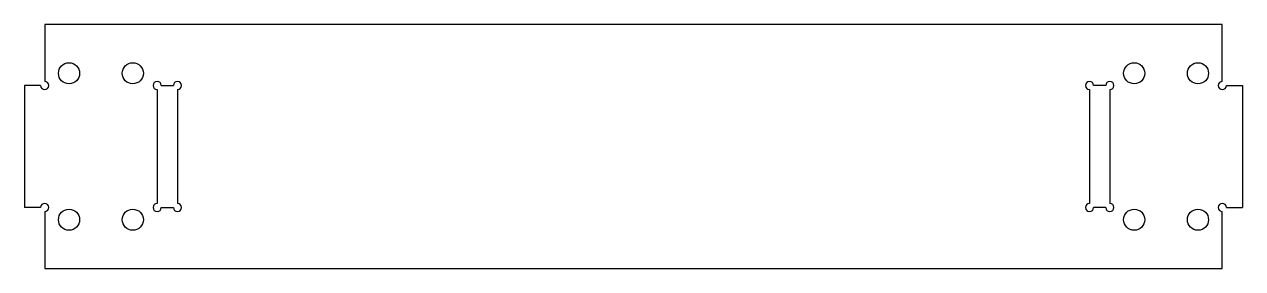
# Model space of a CAD drawing. Header units: millimetres. Extents: x -5 to 295, y -60 to 0.
import ezdxf

# ---------------------------------------------------------------- set-up
doc = ezdxf.new("R2010")
doc.units = ezdxf.units.MM

msp = doc.modelspace()

# ---------------------------------------------------------------- linework, layer by layer
at = {"color": 7, "linetype": 'Continuous', "lineweight": 25}
for p, q in [((290, 0), (0, 0)), ((0, 0), (0, -14)), ((290, -14), (290, 0)), ((-1, -15), (-5, -15)), ((-5, -15), (-5, -45)), ((28.7, -15), (31.7, -15)), ((261.3, -15), (258.3, -15)), ((291, -15), (295, -15)), ((295, -15), (295, -45)), ((27.7, -16), (27.7, -44)), ((32.7, -16), (32.7, -44)), ((257.3, -16), (257.3, -44)), ((262.3, -16), (262.3, -44)), ((-1, -45), (-5, -45)), ((28.7, -45), (31.7, -45)), ((261.3, -45), (258.3, -45)), ((291, -45), (295, -45)), ((0, -46), (0, -60)), ((290, -60), (290, -46)), ((0, -60), (290, -60))]:
    msp.add_line(p, q, dxfattribs=at)
for centre in [(6, -12), (21.7, -12), (268.3, -12), (284, -12), (6, -48), (21.7, -48), (268.3, -48), (284, -48)]:
    msp.add_circle(centre, 2.6, dxfattribs=at)
for centre, start, end in [((0, -15), 180, 90), ((27.7, -15), 0, 270), ((32.7, -15), 270, 180), ((257.3, -15), 0, 270), ((262.3, -15), 270, 180), ((290, -15), 90, 0), ((0, -45), 270, 180), ((27.7, -45), 90, 0), ((32.7, -45), 180, 90), ((257.3, -45), 90, 0), ((262.3, -45), 180, 90), ((290, -45), 0, 270)]:
    msp.add_arc(centre, 1, start, end, dxfattribs=at)

doc.saveas('drawing.dxf')
